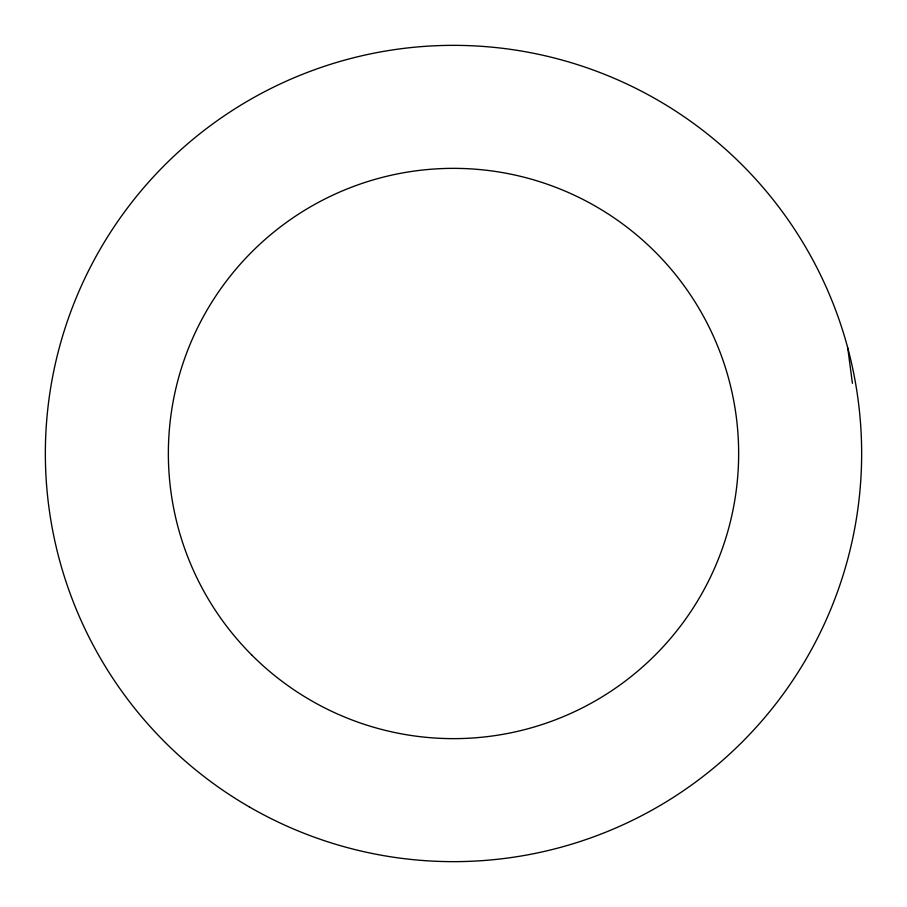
<?xml version="1.0" encoding="UTF-8"?>
<svg xmlns="http://www.w3.org/2000/svg" width="907" height="907" viewBox="0 0 907 907"><rect width="100%" height="100%" fill="white"/><g stroke="black" fill="none" stroke-linecap="round" stroke-linejoin="round"><path stroke-width="1.36" d="M847.739 347.869L852.41 383.31M249.425 806.969A408.15 408.15 0 0 0 861.65 453.5A408.15 408.15 0 0 0 249.425 100.031A408.15 408.15 0 0 0 249.425 806.969M251.874 655.126A285.149 285.149 0 0 0 728.933 527.296A285.149 285.149 0 0 0 379.704 178.067A285.149 285.149 0 0 0 251.874 655.126"/></g></svg>
